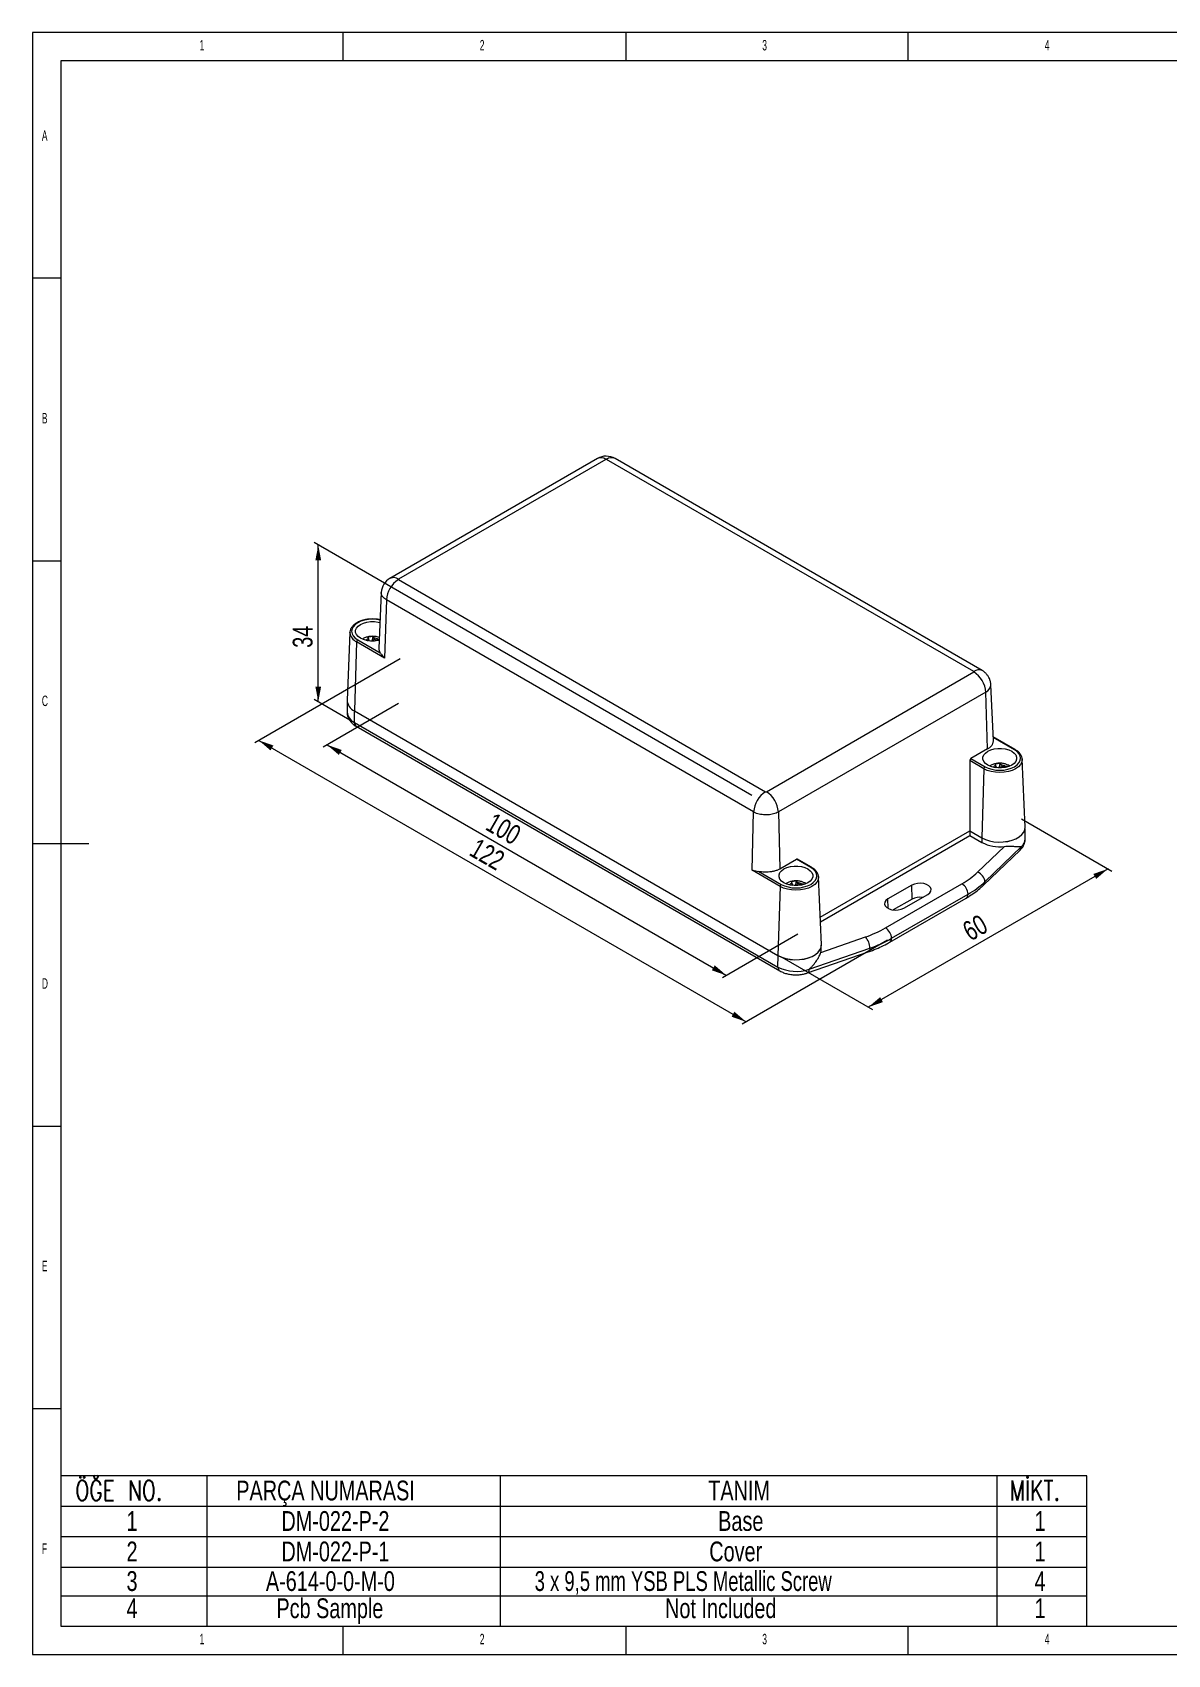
# Model space of a CAD drawing. Header units: millimetres. Extents: x 5 to 415, y 5 to 292.
# Drawn here: x 5 to 205.9, y 5 to 292 of the extents above; entities that cross this region are included whole.
import ezdxf

# ---------------------------------------------------------------- set-up
doc = ezdxf.new("R2010")
doc.units = ezdxf.units.MM
doc.layers.add('LAYER_1', color=179, linetype='Continuous', lineweight=15)
doc.styles.add('SLDTEXTSTYLE1', font='TXT', dxfattribs={"width": 0.605})
doc.styles.add('SLDTEXTSTYLE3', font='TXT', dxfattribs={"width": 0.75, "bigfont": 'bigfont'})
doc.styles.add('SLDTEXTSTYLE4', font='TXT', dxfattribs={"width": 0.75})
doc.styles.add('SLDTEXTSTYLE5', font='TXT', dxfattribs={"width": 0.69697})
doc.dimstyles.new('SLDDIMSTYLE1', dxfattribs={"dimtxt": 3.5, "dimasz": 3.302, "dimexe": 0, "dimexo": 0.0625, "dimgap": 0.875, "dimtad": 1, "dimrnd": 1e-09, "dimzin": 12, "dimdsep": 46, "dimtxsty": 'SLDTEXTSTYLE4', "dimsah": 1, "dimcen": 0.09, "dimadec": 0, "dimazin": 3, "dimtfac": 1, "dimtofl": 0, "dimtmove": 0, "dimatfit": 3, "dimfxl": 1, "dimfrac": 2, "dimtolj": 1, "dimtzin": 12, "dimarcsym": 0})
doc.dimstyles.new('SLDDIMSTYLE2', dxfattribs={"dimtxt": 3.5, "dimasz": 3.302, "dimexe": 0, "dimexo": 0.0625, "dimgap": 0.875, "dimtad": 1, "dimdec": 1, "dimrnd": 1e-09, "dimzin": 12, "dimdsep": 46, "dimtxsty": 'SLDTEXTSTYLE4', "dimsah": 1, "dimcen": 0.09, "dimadec": 0, "dimazin": 3, "dimtfac": 1, "dimtdec": 1, "dimtofl": 0, "dimtmove": 0, "dimatfit": 3, "dimfxl": 1, "dimfrac": 2, "dimtolj": 1, "dimtzin": 12, "dimarcsym": 0})

# ---------------------------------------------------------------- blocks, each defined once
blk = doc.blocks.new('SW_TABLEANNOTATION_0')
at = {"layer": 'LAYER_1', "color": 0}
for p, q in [((0, 0), (0, -26.64)), ((181.63, 0), (0, 0)), ((25.88, 0), (25.88, -5.39)), ((77.78, 0), (77.78, -5.39)), ((165.67, 0), (165.67, -5.39)), ((181.63, -26.64), (181.63, 0)), ((0, -5.39), (181.63, -5.39)), ((25.88, -5.39), (25.88, -26.64)), ((77.78, -5.39), (77.78, -26.64)), ((165.67, -5.39), (165.67, -26.64)), ((0, -10.77), (181.63, -10.77)), ((0, -16.16), (181.63, -16.16)), ((0, -21.25), (181.63, -21.25)), ((0, -26.64), (181.63, -26.64))]:
    blk.add_line(p, q, dxfattribs=at)
at = {"layer": 'LAYER_1', "color": 0, "char_height": 3.5, "attachment_point": 1}
for s, insert, style in [('ÖĞE NO.', (2.58, -0.87), 'SLDTEXTSTYLE3'), ('PARÇA NUMARASI', (31.08, -0.87), 'SLDTEXTSTYLE4'), ('TANIM', (114.61, -0.87), 'SLDTEXTSTYLE4'), ('MİKT.', (167.96, -0.87), 'SLDTEXTSTYLE3'), ('1', (11.65, -6.26), 'SLDTEXTSTYLE4'), ('DM-022-P-2', (39.07, -6.26), 'SLDTEXTSTYLE4'), ('Base', (116.37, -6.26), 'SLDTEXTSTYLE4'), ('1', (172.36, -6.26), 'SLDTEXTSTYLE4'), ('2', (11.65, -11.65), 'SLDTEXTSTYLE4'), ('DM-022-P-1', (39.07, -11.65), 'SLDTEXTSTYLE4'), ('Cover', (114.79, -11.65), 'SLDTEXTSTYLE4'), ('1', (172.36, -11.65), 'SLDTEXTSTYLE4'), ('3', (11.65, -16.89), 'SLDTEXTSTYLE4'), ('A-614-0-0-M-0', (36.32, -16.89), 'SLDTEXTSTYLE4'), ('3 x 9,5 mm YSB PLS Metallic Screw', (83.89, -16.89), 'SLDTEXTSTYLE5'), ('4', (172.36, -16.89), 'SLDTEXTSTYLE4'), ('4', (11.65, -21.7), 'SLDTEXTSTYLE4'), ('Pcb Sample', (38.18, -21.7), 'SLDTEXTSTYLE4'), ('Not Included', (106.97, -21.7), 'SLDTEXTSTYLE4'), ('1', (172.36, -21.7), 'SLDTEXTSTYLE4')]:
    blk.add_mtext(s, dxfattribs=dict(at, insert=insert, style=style))
blk = doc.blocks.new('*D13')
at = {"layer": 'LAYER_1'}
for p, q in [((70.09, 181.2), (44.35, 166.34)), ((45.06, 166.75), (131.32, 116.95)), ((156.36, 131.4), (130.62, 116.54))]:
    blk.add_line(p, q, dxfattribs=at)
for points in [[(45.06, 166.75), (47.14, 164.96), (47.65, 165.84)], [(131.32, 116.95), (129.24, 118.73), (128.74, 117.85)]]:
    blk.add_solid(points, dxfattribs=at)
at = {"layer": 'LAYER_1', "insert": (83.84, 149.57, 16), "char_height": 3.5, "attachment_point": 1, "rotation": 330.0027, "style": 'SLDTEXTSTYLE4'}
blk.add_mtext('122', dxfattribs=at)
blk = doc.blocks.new('*D14')
at = {"layer": 'LAYER_1'}
for p, q in [((69.78, 173.25), (56.44, 165.55)), ((57.15, 165.96), (127.84, 125.15)), ((140.47, 132.44), (127.13, 124.74))]:
    blk.add_line(p, q, dxfattribs=at)
for points in [[(57.15, 165.96), (59.23, 164.17), (59.74, 165.05)], [(127.84, 125.15), (125.76, 126.94), (125.25, 126.06)]]:
    blk.add_solid(points, dxfattribs=at)
at = {"layer": 'LAYER_1', "insert": (86.73, 154.09, 12.2), "char_height": 3.5, "attachment_point": 1, "rotation": 330.0027, "style": 'SLDTEXTSTYLE4'}
blk.add_mtext('100', dxfattribs=at)
blk = doc.blocks.new('*D15')
at = {"layer": 'LAYER_1'}
for p, q in [((180.07, 152.84), (196.06, 143.61)), ((195.36, 144.02), (152.94, 119.54)), ((137.66, 128.36), (153.65, 119.13))]:
    blk.add_line(p, q, dxfattribs=at)
for points in [[(195.36, 144.02), (192.77, 143.11), (193.27, 142.23)], [(152.94, 119.54), (155.53, 120.44), (155.03, 121.32)]]:
    blk.add_solid(points, dxfattribs=at)
at = {"layer": 'LAYER_1', "insert": (169.26, 134.16, 35.53), "char_height": 3.5, "attachment_point": 1, "rotation": 29.9973, "style": 'SLDTEXTSTYLE4'}
blk.add_mtext('60', dxfattribs=at)
blk = doc.blocks.new('*D16')
at = {"layer": 'LAYER_1'}
for p, q in [((132.34, 157.01), (54.88, 201.73)), ((55.59, 173.56), (55.59, 201.32)), ((62.3, 169.68), (54.88, 173.96))]:
    blk.add_line(p, q, dxfattribs=at)
for points in [[(55.59, 201.32), (55.08, 198.62), (56.09, 198.62)], [(55.59, 173.56), (56.09, 176.25), (55.08, 176.25)]]:
    blk.add_solid(points, dxfattribs=at)
at = {"layer": 'LAYER_1', "insert": (51.07, 183.13, -20.37), "char_height": 3.5, "attachment_point": 1, "rotation": 90, "style": 'SLDTEXTSTYLE4'}
blk.add_mtext('34', dxfattribs=at)

msp = doc.modelspace()

# ---------------------------------------------------------------- linework, layer by layer
at = {"color": 7, "linetype": 'Continuous', "lineweight": 15}
for p, q in [((104.979, 216.608), (68.267, 195.414)), ((106.479, 216.459), (69.767, 195.266)), ((171.611, 178.938), (106.614, 216.459)), ((173.111, 179.086), (108.114, 216.608)), ((69.767, 195.188), (134.763, 157.666)), ((66.742, 192.91), (66.31, 183.031)), ((67.647, 191.6), (67.325, 181.311)), ((132.643, 154.078), (67.647, 191.6)), ((61.196, 185.861), (60.682, 173.856)), ((62.362, 184.176), (61.999, 171.955)), ((67.325, 181.311), (62.362, 184.176)), ((62.574, 184.535), (66.553, 182.239)), ((64.456, 184.75), (64.49, 184.658)), ((64.49, 184.658), (64.597, 184.341)), ((65.108, 184.309), (65.277, 185.122)), ((65.468, 184.777), (65.435, 184.869)), ((66.2, 184.58), (66.04, 184.561)), ((134.899, 157.666), (171.611, 178.859)), ((173.731, 175.271), (137.019, 154.078)), ((174.045, 165.224), (173.731, 175.271)), ((175.067, 166.702), (174.636, 176.582)), ((60.7, 173.552), (60.681, 171.767)), ((60.681, 171.719), (60.681, 171.719)), ((61.999, 171.955), (136.952, 128.685)), ((61.999, 169.914), (136.952, 126.644)), ((61.999, 169.914), (136.952, 126.644)), ((61.999, 169.914), (61.999, 169.914)), ((62.315, 169.236), (137.268, 125.967)), ((178.953, 165.109), (175.038, 167.369)), ((174.045, 165.224), (171.098, 163.523)), ((170.893, 163.16), (170.893, 150.728)), ((173.378, 161.725), (170.893, 163.16)), ((171.098, 163.523), (173.59, 162.084)), ((173.378, 161.725), (173.015, 149.504)), ((175.472, 162.299), (175.506, 162.207)), ((175.506, 162.207), (175.613, 161.89)), ((176.124, 161.858), (176.292, 162.671)), ((176.484, 162.325), (176.451, 162.417)), ((177.215, 162.129), (177.056, 162.11)), ((180.178, 163.461), (180.182, 163.409)), ((180.695, 151.405), (180.182, 163.409)), ((132.352, 143.772), (132.643, 154.078)), ((137.019, 154.078), (137.303, 144.013)), ((144.425, 135.449), (170.893, 150.728)), ((144.458, 134.662), (170.893, 149.923)), ((170.893, 150.728), (173.015, 149.504)), ((170.893, 150.728), (170.893, 149.923)), ((170.893, 149.923), (173.024, 148.693)), ((180.697, 149.315), (180.677, 151.101)), ((180.696, 149.267), (180.696, 149.267)), ((172.274, 143.423), (177.015, 147.977)), ((173.332, 141.119), (179.803, 147.336)), ((173.583, 141.744), (180.054, 147.961)), ((173.583, 141.744), (180.054, 147.961)), ((180.054, 147.961), (180.054, 147.961)), ((137.315, 140.907), (132.352, 143.772)), ((133.549, 143.562), (137.527, 141.266)), ((137.303, 144.013), (140.249, 145.714)), ((142.741, 144.275), (140.249, 145.714)), ((142.891, 144.29), (140.401, 145.727)), ((137.315, 140.907), (136.952, 128.685)), ((139.41, 141.481), (139.443, 141.389)), ((139.443, 141.389), (139.55, 141.072)), ((140.061, 141.039), (140.23, 141.852)), ((140.422, 141.507), (140.388, 141.599)), ((141.153, 141.311), (140.994, 141.291)), ((144.116, 142.643), (144.119, 142.591)), ((144.633, 130.587), (144.119, 142.591)), ((155.984, 133.57), (169.502, 141.375)), ((160.64, 141.136), (156.398, 138.686)), ((160.677, 138.665), (160.64, 141.136)), ((173.583, 141.744), (173.583, 141.744)), ((156.747, 131.045), (170.265, 138.849)), ((157.063, 131.723), (170.582, 139.527)), ((157.063, 131.723), (170.582, 139.527)), ((160.677, 138.665), (157.354, 136.746)), ((159.226, 137.054), (163.469, 139.503)), ((170.582, 139.527), (170.582, 139.527)), ((142.166, 125.589), (152.936, 129.325)), ((142.452, 126.254), (153.222, 129.99)), ((142.452, 126.254), (153.222, 129.99)), ((144.546, 129.233), (152.435, 131.97)), ((144.621, 129.722), (144.615, 130.283)), ((153.222, 129.99), (153.222, 129.99)), ((157.063, 131.723), (157.063, 131.723)), ((136.952, 126.644), (136.952, 126.644)), ((142.452, 126.254), (142.452, 126.254))]:
    msp.add_line(p, q, dxfattribs=at)
at = {"color": 8, "linetype": 'Continuous', "lineweight": 15}
for p, q in [((65.372, 184.312), (65.468, 184.777)), ((66.04, 184.561), (66.002, 184.374)), ((61.999, 169.914), (62.014, 171.946)), ((178.803, 165.094), (175.043, 167.265)), ((176.388, 161.861), (176.484, 162.325)), ((177.056, 162.11), (177.017, 161.923)), ((173.03, 149.495), (173.024, 148.693)), ((140.325, 141.042), (140.422, 141.507)), ((140.994, 141.291), (140.955, 141.105)), ((156.422, 137.04), (156.398, 138.686)), ((136.952, 126.644), (136.967, 128.677))]:
    msp.add_line(p, q, dxfattribs=at)
at = {"color": 8, "linetype": 'Continuous', "lineweight": 15, "flags": 128}
for points in [[(66.531, 188.02), (65.9, 188.127), (65.181, 188.168), (64.462, 188.127), (63.77, 188.006), (63.133, 187.81), (62.574, 187.545), (62.116, 187.222), (61.775, 186.855), (61.565, 186.455), (61.494, 186.04), (61.565, 185.625), (61.775, 185.226), (62.116, 184.858), (62.574, 184.535)], [(180.182, 163.409), (180.183, 163.352), (180.106, 162.904), (179.879, 162.472), (179.511, 162.074), (179.015, 161.725), (178.411, 161.439), (177.722, 161.226), (176.974, 161.095), (176.197, 161.051), (175.419, 161.095), (174.671, 161.226), (173.982, 161.439), (173.378, 161.725)], [(144.119, 142.591), (144.12, 142.534), (144.044, 142.085), (143.817, 141.653), (143.449, 141.256), (142.953, 140.907), (142.349, 140.621), (141.66, 140.408), (140.912, 140.277), (140.134, 140.233), (139.356, 140.277), (138.609, 140.408), (137.92, 140.621), (137.315, 140.907)], [(153.222, 129.99), (153.204, 129.767), (153.158, 129.581), (153.084, 129.44), (152.987, 129.348), (152.936, 129.325)], [(142.452, 126.254), (142.434, 126.031), (142.388, 125.845), (142.315, 125.704), (142.217, 125.613), (142.166, 125.589)]]:
    msp.add_lwpolyline(points, dxfattribs=at)
at = {"color": 7, "linetype": 'Continuous', "lineweight": 15, "flags": 128}
for points in [[(66.388, 184.455), (66.172, 184.405), (65.517, 184.319), (64.845, 184.319), (64.19, 184.405), (63.585, 184.574), (63.06, 184.816), (62.641, 185.119), (62.349, 185.468), (62.2, 185.846), (62.2, 186.234), (62.349, 186.612), (62.641, 186.962), (63.06, 187.265), (63.585, 187.507), (64.19, 187.675), (64.845, 187.761), (65.517, 187.761), (66.172, 187.675), (66.518, 187.59)], [(61.195, 185.801), (61.195, 185.804), (61.196, 185.861)], [(178.318, 164.814), (178.737, 164.51), (179.028, 164.161), (179.178, 163.783), (179.178, 163.395), (179.028, 163.017), (178.737, 162.668), (178.318, 162.364), (177.793, 162.123), (177.187, 161.954), (176.533, 161.868), (175.861, 161.868), (175.206, 161.954), (174.601, 162.123), (174.075, 162.364), (173.656, 162.668), (173.365, 163.017), (173.215, 163.395), (173.215, 163.783), (173.365, 164.161), (173.656, 164.51), (174.075, 164.814), (174.601, 165.055), (175.206, 165.224), (175.861, 165.31), (176.533, 165.31), (177.187, 165.224), (177.793, 165.055), (178.318, 164.814)], [(173.59, 162.084), (174.149, 161.819), (174.786, 161.623), (175.477, 161.502), (176.197, 161.461), (176.916, 161.502), (177.607, 161.623), (178.245, 161.819), (178.803, 162.084), (179.262, 162.407), (179.602, 162.775), (179.812, 163.174), (179.883, 163.589), (179.812, 164.004), (179.602, 164.403), (179.262, 164.771), (178.803, 165.094)], [(173.015, 149.504), (173.654, 149.198), (174.379, 148.964), (175.166, 148.812), (175.989, 148.746), (176.818, 148.768), (177.627, 148.878), (178.386, 149.071), (179.071, 149.342), (179.659, 149.681), (180.128, 150.077), (180.463, 150.515), (180.653, 150.982), (180.695, 151.405)], [(173.03, 149.513), (173.666, 149.208), (174.388, 148.976), (175.171, 148.824), (175.99, 148.758), (176.815, 148.78), (177.62, 148.89), (178.376, 149.082), (179.057, 149.352), (179.642, 149.689), (180.109, 150.083), (180.443, 150.519), (180.632, 150.984), (180.675, 151.357)], [(142.255, 143.995), (142.674, 143.692), (142.966, 143.343), (143.115, 142.964), (143.115, 142.577), (142.966, 142.199), (142.674, 141.849), (142.255, 141.546), (141.73, 141.304), (141.125, 141.136), (140.47, 141.05), (139.798, 141.05), (139.143, 141.136), (138.538, 141.304), (138.013, 141.546), (137.594, 141.849), (137.303, 142.199), (137.153, 142.577), (137.153, 142.964), (137.303, 143.343), (137.594, 143.692), (138.013, 143.995), (138.538, 144.237), (139.143, 144.405), (139.798, 144.491), (140.47, 144.491), (141.125, 144.405), (141.73, 144.237), (142.255, 143.995)], [(137.527, 141.266), (138.086, 141.001), (138.723, 140.804), (139.415, 140.683), (140.134, 140.642), (140.853, 140.683), (141.545, 140.804), (142.182, 141.001), (142.741, 141.266), (143.199, 141.588), (143.54, 141.956), (143.75, 142.355), (143.821, 142.771), (143.75, 143.186), (143.54, 143.585), (143.199, 143.953), (142.741, 144.275)], [(163.469, 139.503), (163.81, 139.766), (164.009, 140.074), (164.049, 140.402), (163.928, 140.723), (163.656, 141.011), (163.253, 141.243), (162.753, 141.401), (162.197, 141.471), (161.629, 141.447), (161.096, 141.333), (160.64, 141.136)], [(156.398, 138.686), (156.056, 138.423), (155.858, 138.115), (155.817, 137.788), (155.938, 137.466), (156.211, 137.178), (156.613, 136.946), (157.113, 136.788), (157.669, 136.718), (158.237, 136.742), (158.77, 136.857), (159.226, 137.054)], [(136.952, 128.685), (137.591, 128.379), (138.317, 128.146), (139.104, 127.994), (139.926, 127.927), (140.756, 127.95), (141.564, 128.059), (142.324, 128.253), (143.009, 128.524), (143.596, 128.863), (144.065, 129.258), (144.401, 129.697), (144.591, 130.163), (144.633, 130.587)], [(136.968, 128.694), (137.603, 128.39), (138.325, 128.157), (139.109, 128.006), (139.927, 127.94), (140.753, 127.962), (141.557, 128.071), (142.313, 128.264), (142.995, 128.534), (143.579, 128.871), (144.046, 129.264), (144.38, 129.701), (144.569, 130.165), (144.612, 130.538)], [(144.546, 129.233), (144.612, 129.545), (144.621, 129.722)]]:
    msp.add_lwpolyline(points, dxfattribs=at)
at = {"color": 8, "linetype": 'Continuous', "lineweight": 15}
for centre, radius, start, end in [((105.603, 215.261), 1.484, 53.82896, 114.86058), ((107.49, 215.261), 1.484, 65.13942, 126.17104), ((68.891, 194.068), 1.484, 53.83236, 114.82308), ((63.19, 186.004), 2.006, 185.80242, 245.61596), ((64.797, 183.827), 0.984, 110.23651, 141.37715), ((172.487, 177.739), 1.484, 65.17692, 126.16764), ((173.017, 176.732), 1.626, 296.05431, 354.67099), ((62.956, 171.996), 2.291, 186.94836, 245.31587), ((62.752, 169.853), 0.756, 175.39227, 234.64153), ((178.891, 164.974), 0.148, 65.17713, 126.16762), ((175.812, 161.376), 0.984, 110.23651, 141.37715), ((178.856, 149.361), 1.842, 310.55194, 357.4926), ((179.198, 147.942), 0.856, 314.99174, 1.31268), ((142.829, 144.156), 0.148, 65.17713, 126.16762), ((139.75, 140.558), 0.984, 110.23651, 141.37715), ((172.727, 141.725), 0.856, 314.98416, 1.31295), ((169.828, 139.466), 0.756, 305.35847, 4.60773), ((156.31, 131.662), 0.756, 305.329, 4.61023), ((137.706, 126.583), 0.756, 175.38915, 234.67838)]:
    msp.add_arc(centre, radius, start, end, dxfattribs=at)
at = {"color": 7, "linetype": 'Continuous', "lineweight": 15}
for centre, radius, start, end in [((106.547, 213.878), 3.148, 59.63912, 119.81125), ((69.799, 192.773), 3.053, 119.60441, 177.43855), ((72.269, 191.288), 4.633, 122.6951, 176.15006), ((62.824, 184.145), 0.463, 122.6951, 176.15006), ((65.303, 183.36), 1.515, 53.69196, 84.97941), ((169.108, 174.96), 4.633, 3.84994, 57.3049), ((62.895, 173.982), 2.216, 183.25847, 246.15356), ((62.943, 171.981), 2.272, 185.40071, 245.44503), ((173.84, 161.694), 0.463, 122.6951, 176.15006), ((176.318, 160.908), 1.515, 53.69196, 84.97941), ((137.266, 153.767), 4.633, 122.6951, 176.15006), ((132.396, 153.767), 4.633, 3.84994, 57.3049), ((178.863, 149.356), 1.834, 310.48741, 358.7306), ((176.163, 154.714), 6.79, 242.46895, 277.21146), ((137.778, 140.876), 0.463, 122.6951, 176.15006), ((140.256, 140.09), 1.515, 53.69196, 84.97941), ((162.429, 153.848), 14.339, 299.55745, 313.36354), ((168.233, 139.394), 2.352, 3.22865, 57.34781), ((162.924, 153.03), 15.524, 299.55745, 313.36354), ((162.924, 153.03), 15.524, 299.55745, 313.36354), ((171.623, 141.566), 1.968, 5.20421, 70.66242), ((162.053, 135.993), 3.005, 80.89308, 117.24377), ((145.768, 151.487), 20.624, 288.86179, 299.69149), ((154.715, 131.59), 2.352, 3.22865, 57.34781), ((150.134, 129.91), 3.089, 1.48094, 41.82697), ((146.003, 151.119), 22.328, 288.86179, 299.69149), ((146.003, 151.119), 22.328, 288.86179, 299.69149), ((140.161, 132.925), 7.053, 242.93884, 288.95224), ((140.161, 132.925), 7.053, 242.93884, 288.95224)]:
    msp.add_arc(centre, radius, start, end, dxfattribs=at)
for centre, major_axis, ratio, start_param, end_param in [((63.976, 184.616), (0.524, -0.026), 0.559927, 5.4500477, 6.5147877), ((65.968, 184.858), (0.51, 0.029), 0.590716, 3.3176396, 4.8213984), ((171.106, 163.273), (0.142, 0.264), 0.5971634, 0.7665987, 2.3024885), ((174.992, 162.165), (0.524, -0.026), 0.559927, 5.4500477, 6.5147877), ((176.984, 162.406), (0.51, 0.029), 0.590716, 3.3176396, 4.8213984), ((140.257, 145.465), (0.142, 0.264), 0.5971634, 6.2644671, 7.049784), ((138.929, 141.347), (0.524, -0.026), 0.559927, 5.4500477, 6.5147877), ((140.921, 141.588), (0.51, 0.029), 0.590716, 3.3176396, 4.8213984)]:
    msp.add_ellipse(centre, major_axis=major_axis, ratio=ratio, start_param=start_param, end_param=end_param, dxfattribs=at)
for points, knots in [([(106.614, 216.459), (106.606, 216.463), (106.59, 216.471), (106.558, 216.476), (106.525, 216.475), (106.498, 216.469), (106.484, 216.462), (106.479, 216.459)], [0, 0, 0, 0, 0.212586, 0.4249859, 0.6418287, 0.8604697, 1, 1, 1, 1]), ([(69.767, 195.266), (69.76, 195.261), (69.746, 195.252), (69.738, 195.233), (69.739, 195.214), (69.75, 195.198), (69.762, 195.191), (69.767, 195.188)], [0, 0, 0, 0, 0.212586, 0.4249859, 0.6418287, 0.8604697, 1, 1, 1, 1]), ([(66.531, 188.076), (66.486, 188.088), (66.223, 188.157), (65.701, 188.212), (64.99, 188.234), (64.281, 188.175), (63.6, 188.042), (62.968, 187.838), (62.403, 187.566), (61.926, 187.233), (61.55, 186.846), (61.305, 186.417), (61.19, 186.055), (61.205, 185.847), (61.21, 185.791)], [0, 0, 0, 0, 0.01955869, 0.11407501, 0.20848535, 0.30291806, 0.39748031, 0.49231087, 0.58754955, 0.68326191, 0.77915708, 0.87406513, 0.9664231, 1, 1, 1, 1]), ([(66.394, 184.936), (66.264, 184.983), (65.956, 185.094), (65.424, 185.165), (64.824, 185.16), (64.226, 185.045), (63.756, 184.882), (63.517, 184.718), (63.446, 184.669)], [0, 0, 0, 0, 0.1360519, 0.3233909, 0.5135811, 0.7087764, 0.912741, 1, 1, 1, 1]), ([(65.277, 185.122), (65.2, 185.119), (65.048, 185.113), (64.818, 185.089), (64.588, 185.057), (64.436, 185.026), (64.359, 185.011)], [0, 0, 0, 0, 0.2484757, 0.4975835, 0.7484886, 1, 1, 1, 1]), ([(64.359, 185.011), (64.368, 184.989), (64.385, 184.944), (64.42, 184.851), (64.446, 184.778), (64.456, 184.75)], [0, 0, 0, 0, 0.3739126, 0.7561761, 1, 1, 1, 1]), ([(65.435, 184.869), (65.415, 184.918), (65.374, 185.017), (65.317, 185.089), (65.283, 185.116), (65.277, 185.122)], [0, 0, 0, 0, 0.4370239, 0.8869741, 1, 1, 1, 1]), ([(66.379, 184.591), (66.37, 184.592), (66.31, 184.594), (66.25, 184.587), (66.2, 184.58)], [0, 0, 0, 0, 0.148804, 1, 1, 1, 1]), ([(66.311, 183.031), (66.31, 182.976), (66.31, 182.864), (66.34, 182.695), (66.392, 182.533), (66.462, 182.38), (66.522, 182.286), (66.553, 182.239)], [0, 0, 0, 0, 0.2021809, 0.4146562, 0.6286936, 0.8138315, 1, 1, 1, 1]), ([(66.553, 182.239), (66.592, 182.181), (66.67, 182.066), (66.834, 181.845), (67.044, 181.591), (67.224, 181.405), (67.323, 181.314), (67.325, 181.311)], [0, 0, 0, 0, 0.2051962, 0.414216, 0.7009329, 0.991928, 1, 1, 1, 1]), ([(171.611, 178.859), (171.618, 178.864), (171.631, 178.874), (171.64, 178.892), (171.638, 178.911), (171.627, 178.927), (171.615, 178.935), (171.611, 178.938)], [0, 0, 0, 0, 0.212586, 0.4249859, 0.6418287, 0.8604697, 1, 1, 1, 1]), ([(174.62, 176.58), (174.619, 176.674), (174.618, 176.97), (174.486, 177.447), (174.249, 177.973), (173.925, 178.429), (173.599, 178.749), (173.324, 178.955), (173.183, 179.044), (173.117, 179.083), (173.112, 179.086), (173.111, 179.086), (173.111, 179.086)], [0, 0, 0, 0, 0.0922254, 0.2900301, 0.479049, 0.6567975, 0.8354906, 0.9251211, 0.9941332, 0.9987362, 0.9998901, 1, 1, 1, 1]), ([(60.696, 171.699), (60.7, 171.568), (60.71, 171.251), (60.869, 170.77), (61.134, 170.277), (61.503, 169.835), (61.904, 169.49), (62.197, 169.309), (62.315, 169.236)], [0, 0, 0, 0, 0.1282329, 0.3092922, 0.4898566, 0.6750738, 0.8691389, 1, 1, 1, 1]), ([(174.045, 165.224), (174.111, 165.264), (174.245, 165.345), (174.424, 165.479), (174.586, 165.622), (174.725, 165.773), (174.842, 165.929), (174.935, 166.089), (175.005, 166.256), (175.05, 166.425), (175.07, 166.574), (175.066, 166.666), (175.064, 166.702)], [0, 0, 0, 0, 0.1020916, 0.2048927, 0.3099303, 0.4157402, 0.5178316, 0.6206311, 0.725663, 0.8314659, 0.9336324, 1, 1, 1, 1]), ([(180.163, 163.467), (180.163, 163.52), (180.162, 163.72), (180.029, 164.057), (179.774, 164.457), (179.414, 164.815), (179.104, 165.013), (178.953, 165.109)], [0, 0, 0, 0, 0.0823644, 0.3103985, 0.5404931, 0.7767844, 1, 1, 1, 1]), ([(177.949, 162.219), (177.815, 162.298), (177.525, 162.469), (177.013, 162.629), (176.441, 162.716), (175.84, 162.708), (175.241, 162.594), (174.771, 162.43), (174.533, 162.267), (174.462, 162.218)], [0, 0, 0, 0, 0.1308982, 0.2807203, 0.4366894, 0.5950321, 0.7575419, 0.9273525, 1, 1, 1, 1]), ([(176.292, 162.671), (176.216, 162.667), (176.064, 162.661), (175.834, 162.638), (175.604, 162.606), (175.451, 162.575), (175.375, 162.559)], [0, 0, 0, 0, 0.2484757, 0.4975835, 0.7484886, 1, 1, 1, 1]), ([(175.375, 162.559), (175.383, 162.537), (175.401, 162.493), (175.436, 162.4), (175.462, 162.327), (175.472, 162.299)], [0, 0, 0, 0, 0.3739126, 0.7561761, 1, 1, 1, 1]), ([(176.451, 162.417), (176.431, 162.466), (176.39, 162.566), (176.333, 162.638), (176.299, 162.665), (176.292, 162.671)], [0, 0, 0, 0, 0.4370239, 0.8869741, 1, 1, 1, 1]), ([(177.671, 162.12), (177.649, 162.124), (177.551, 162.144), (177.396, 162.146), (177.266, 162.134), (177.215, 162.129)], [0, 0, 0, 0, 0.1475929, 0.668038, 1, 1, 1, 1]), ([(134.763, 157.666), (134.771, 157.662), (134.788, 157.654), (134.82, 157.649), (134.852, 157.65), (134.88, 157.656), (134.893, 157.663), (134.899, 157.666)], [0, 0, 0, 0, 0.212586, 0.4249859, 0.6418287, 0.8604697, 1, 1, 1, 1]), ([(137.019, 154.078), (137.019, 154.078), (136.774, 153.937), (136.197, 153.701), (135.179, 153.534), (134.122, 153.569), (133.256, 153.777), (132.804, 153.985), (132.643, 154.078), (132.643, 154.078)], [0, 0, 0, 0, 0.0000124, 0.2146503, 0.4292823, 0.6440587, 0.8588899, 0.9999876, 1, 1, 1, 1]), ([(179.803, 147.336), (179.901, 147.437), (180.131, 147.675), (180.413, 148.107), (180.618, 148.638), (180.71, 149.043), (180.692, 149.265), (180.69, 149.289)], [0, 0, 0, 0, 0.19054072, 0.44829987, 0.6966926, 0.96741665, 1, 1, 1, 1]), ([(177.015, 147.977), (177.186, 147.996), (177.353, 148.006), (177.679, 148.018), (177.839, 148.019), (178.294, 148.015), (178.571, 148.002), (179.083, 147.978), (179.309, 147.965), (179.614, 147.953), (179.71, 147.95), (179.845, 147.948), (179.888, 147.948), (179.951, 147.949), (179.972, 147.949), (180.002, 147.95), (180.013, 147.951), (180.033, 147.953), (180.043, 147.951), (180.054, 147.961)], [0, 0, 0, 0, 0.125, 0.125, 0.25, 0.25, 0.5, 0.5, 0.75, 0.75, 0.875, 0.875, 0.9375, 0.9375, 0.96875, 0.96875, 0.984375, 0.984375, 1, 1, 1, 1]), ([(132.352, 143.772), (132.355, 143.771), (132.551, 143.726), (132.923, 143.677), (133.365, 143.596), (133.549, 143.562)], [0, 0, 0, 0, 0.0080872, 0.5858638, 1, 1, 1, 1]), ([(137.303, 144.013), (137.159, 143.938), (136.868, 143.785), (136.357, 143.614), (135.803, 143.491), (135.225, 143.425), (134.631, 143.416), (134.066, 143.46), (133.713, 143.53), (133.549, 143.562)], [0, 0, 0, 0, 0.1431625, 0.2904784, 0.4336399, 0.580947, 0.724214, 0.8716335, 1, 1, 1, 1]), ([(144.101, 142.649), (144.1, 142.702), (144.099, 142.902), (143.966, 143.239), (143.711, 143.639), (143.352, 143.997), (143.042, 144.194), (142.891, 144.29)], [0, 0, 0, 0, 0.08236435, 0.31039847, 0.54049305, 0.77678438, 1, 1, 1, 1]), ([(141.887, 141.401), (141.752, 141.48), (141.463, 141.65), (140.951, 141.811), (140.379, 141.897), (139.777, 141.889), (139.179, 141.776), (138.709, 141.612), (138.471, 141.449), (138.4, 141.4)], [0, 0, 0, 0, 0.1308982, 0.2807203, 0.4366894, 0.5950321, 0.7575419, 0.9273525, 1, 1, 1, 1]), ([(140.23, 141.852), (140.154, 141.849), (140.001, 141.843), (139.772, 141.819), (139.542, 141.787), (139.389, 141.757), (139.312, 141.741)], [0, 0, 0, 0, 0.2484757, 0.4975835, 0.7484886, 1, 1, 1, 1]), ([(139.312, 141.741), (139.321, 141.719), (139.338, 141.674), (139.373, 141.581), (139.399, 141.509), (139.41, 141.481)], [0, 0, 0, 0, 0.3739126, 0.7561761, 1, 1, 1, 1]), ([(140.388, 141.599), (140.368, 141.648), (140.327, 141.747), (140.271, 141.819), (140.237, 141.847), (140.23, 141.852)], [0, 0, 0, 0, 0.4370239, 0.8869741, 1, 1, 1, 1]), ([(141.609, 141.301), (141.587, 141.306), (141.488, 141.325), (141.334, 141.327), (141.204, 141.315), (141.153, 141.311)], [0, 0, 0, 0, 0.1475929, 0.668038, 1, 1, 1, 1]), ([(170.265, 138.849), (170.47, 138.97), (171.059, 139.32), (171.964, 139.944), (172.767, 140.589), (173.198, 140.994), (173.332, 141.119)], [0, 0, 0, 0, 0.17783, 0.5134192, 0.8492133, 1, 1, 1, 1]), ([(142.452, 126.254), (142.471, 126.261), (142.487, 126.278), (142.519, 126.306), (142.535, 126.321), (142.582, 126.365), (142.613, 126.394), (142.706, 126.483), (142.767, 126.544), (142.946, 126.727), (143.061, 126.852), (143.392, 127.232), (143.596, 127.494), (143.96, 128.024), (144.118, 128.286), (144.314, 128.665), (144.373, 128.79), (144.473, 129.025), (144.514, 129.134), (144.546, 129.233)], [0, 0, 0, 0, 0.015625, 0.015625, 0.03125, 0.03125, 0.0625, 0.0625, 0.125, 0.125, 0.25, 0.25, 0.5, 0.5, 0.75, 0.75, 0.875, 0.875, 1, 1, 1, 1]), ([(152.936, 129.325), (153.179, 129.412), (153.882, 129.663), (154.993, 130.13), (156.009, 130.629), (156.575, 130.948), (156.747, 131.045)], [0, 0, 0, 0, 0.1780457, 0.5147121, 0.8520374, 1, 1, 1, 1]), ([(137.268, 125.967), (137.387, 125.903), (137.709, 125.728), (138.29, 125.512), (139.009, 125.341), (139.761, 125.256), (140.522, 125.256), (141.262, 125.343), (141.807, 125.47), (142.096, 125.566), (142.166, 125.589)], [0, 0, 0, 0, 0.08499, 0.2313017, 0.377565, 0.5233997, 0.6690378, 0.8153936, 0.955034, 1, 1, 1, 1])]:
    msp.add_open_spline(points, degree=3, knots=knots, dxfattribs=at)
at = {"color": 8, "linetype": 'Continuous', "lineweight": 15}
msp.add_open_spline([(67.647, 191.6), (67.647, 191.6), (67.525, 191.67), (67.357, 191.785), (67.167, 191.954), (67.004, 192.131), (66.879, 192.32), (66.796, 192.515), (66.757, 192.665), (66.739, 192.797), (66.743, 192.878), (66.744, 192.91)], degree=3, knots=[0, 0, 0, 0, 0.0000239, 0.2057001, 0.3100985, 0.4160192, 0.6209468, 0.7260885, 0.8320022, 0.9342679, 1, 1, 1, 1], dxfattribs=at)
at = {"layer": 'LAYER_1'}
for p, q in [((414.595, 292), (5, 292)), ((5, 292), (5, 5)), ((60, 287), (60, 292)), ((110, 292), (110, 287)), ((160, 287), (160, 292)), ((410, 287), (10, 287)), ((10, 287), (10, 10)), ((10, 248.5), (5, 248.5)), ((5, 198.5), (10, 198.5)), ((5, 148.5), (15, 148.5)), ((5, 98.5), (10, 98.5)), ((10, 48.5), (5, 48.5)), ((10, 10), (227.8, 10)), ((60, 5), (60, 10)), ((110, 10), (110, 5)), ((160, 5), (160, 10)), ((5, 5), (414.595, 5))]:
    msp.add_line(p, q, dxfattribs=at)

# ---------------------------------------------------------------- block references
msp.add_blockref('SW_TABLEANNOTATION_0', (10, 36.641), dxfattribs=at)

# ---------------------------------------------------------------- texts
at = {"color": 7, "linetype": 'Continuous', "lineweight": 0, "char_height": 1.852, "attachment_point": 1, "style": 'SLDTEXTSTYLE1'}
for s, insert in [('1', (34.583, 290.668)), ('2', (84.167, 290.668)), ('3', (134.167, 290.668)), ('4', (184.167, 290.668)), ('A', (6.667, 274.668)), ('B', (6.667, 224.668)), ('C', (6.667, 174.668)), ('D', (6.667, 124.668)), ('E', (6.667, 74.668)), ('F', (6.667, 24.668)), ('1', (34.583, 8.668)), ('2', (84.167, 8.668)), ('3', (134.167, 8.668)), ('4', (184.167, 8.668))]:
    msp.add_mtext(s, dxfattribs=dict(at, insert=insert))

# ---------------------------------------------------------------- dimensions: what is measured, and where the dimension line sits
at = {"layer": 'LAYER_1'}
for base, p1, p2, angle, dimstyle, picture, middle in [((55.586, 201.318), (63.007, 169.271), (133.05, 156.599), 90, 'SLDDIMSTYLE1', '*D16', (55.586, 187.138)), ((131.325, 116.946), (70.796, 181.605), (157.063, 131.804), 330.00269, 'SLDDIMSTYLE1', '*D13', (86.179, 143.008)), ((127.84, 125.15), (70.484, 173.659), (141.176, 132.849), 330.00269, 'SLDDIMSTYLE2', '*D14', (89.07, 147.531)), ((152.944, 119.535), (179.363, 153.25), (136.952, 128.767), 29.99731, 'SLDDIMSTYLE2', '*D15', (174.988, 132.261))]:
    dim = msp.add_linear_dim(base=base, p1=p1, p2=p2, angle=angle, dimstyle=dimstyle, dxfattribs=at)
    dim.commit()
    dim.dimension.update_dxf_attribs({"geometry": picture, "text_midpoint": middle, "dimtype": 160})

doc.saveas('drawing.dxf')
